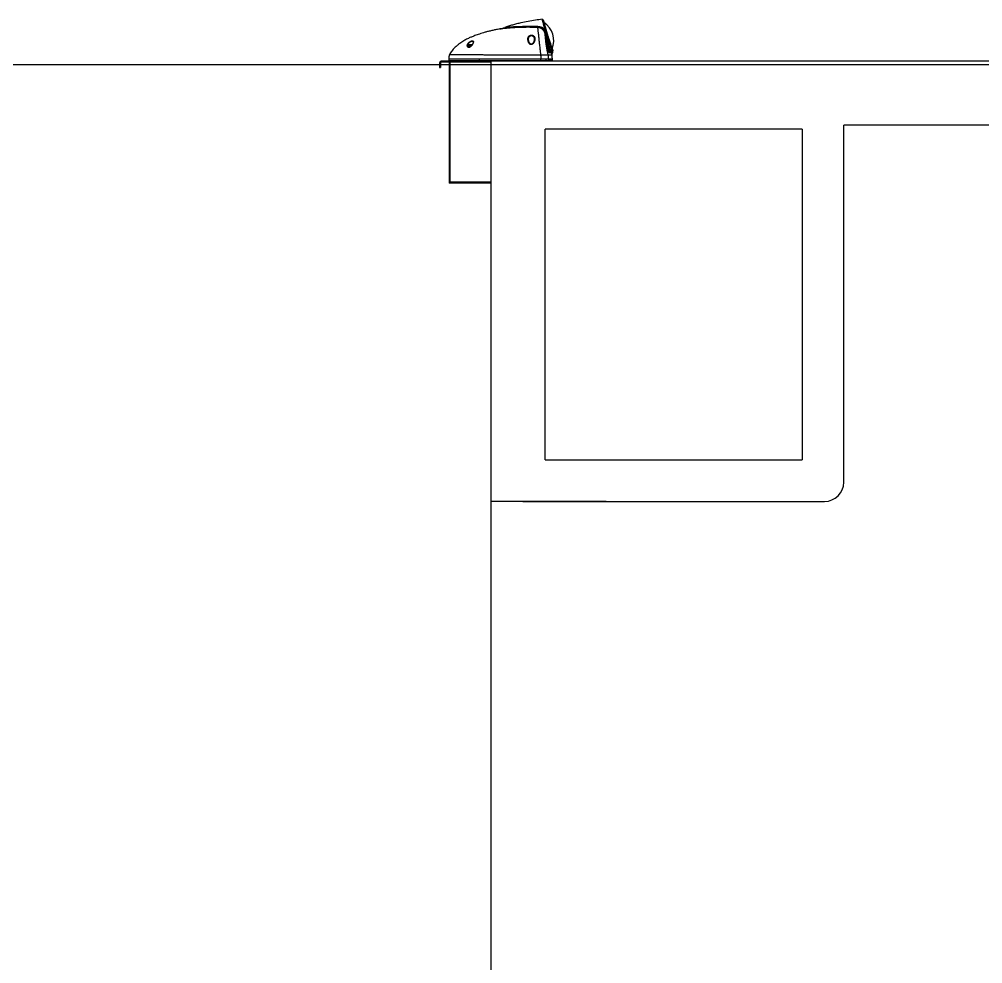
# Model space of a CAD drawing. Extents: x 39751 to 116307, y -36149 to -14965.
# Drawn here: x 90121 to 91622, y -32729 to -31258 of the extents above; entities that cross this region are included whole.
import ezdxf

# ---------------------------------------------------------------- set-up
doc = ezdxf.new("R2010")
doc.units = 0
doc.header["$LTSCALE"] = 1500
doc.linetypes.add('GEN3A', pattern=[3.125, 2.25, -0.875])
for name, color, linetype in [('01', 7, 'Continuous'), ('3A', 6, 'GEN3A'), ('confine0', 7, 'Continuous'), ('confinea', 3, 'Continuous')]:
    doc.layers.add(name, color=color, linetype=linetype)
doc.layers.add('粗实线', color=3, linetype='Continuous', lineweight=30)

msp = doc.modelspace()

# ---------------------------------------------------------------- linework, layer by layer
for p, q in [((90855.7, -31323), (90780.2, -31323)), ((90855.7, -31324.5), (90780.2, -31324.5)), ((90790.7, -31324.5), (90790.7, -31513)), ((90792.2, -31324.5), (90792.2, -31511.5)), ((90775.7, -31327.5), (90775.7, -31333)), ((90775.7, -31333), (90777.2, -31333)), ((90777.2, -31327.5), (90777.2, -31333)), ((90855.7, -31513), (90790.7, -31513)), ((90855.7, -31511.5), (90792.2, -31511.5))]:
    msp.add_line(p, q)
for radius in [4.5, 3]:
    msp.add_arc((90780.2, -31327.5), radius, 90, 180)
at = {"layer": '01'}
msp.add_line((90855.7, -31323), (90855.7, -34195), dxfattribs=at)
at = {"layer": '3A'}
for p, q in [((90940.7, -31944), (90940.7, -31429)), ((91340.7, -31429), (90940.7, -31429)), ((91340.7, -31429), (91340.7, -31944)), ((90940.7, -31944), (91340.7, -31944))]:
    msp.add_line(p, q, dxfattribs=at)
at = {"layer": '3A', "color": 0}
msp.add_line((91405.7, -31979), (91405.7, -31423), dxfattribs=at)
at = {"layer": 'confine0'}
for p, q in [((92675.7, -31323), (90855.7, -31323)), ((91715.7, -31423), (91405.7, -31423)), ((91035.7, -32009), (90855.7, -32009)), ((90905.7, -32009), (91375.7, -32009))]:
    msp.add_line(p, q, dxfattribs=at)
msp.add_arc((91375.7, -31979), 30, 270, 0, dxfattribs=at)
at = {"layer": 'confinea'}
msp.add_line((82560.2, -31328.2), (103657.5, -31328.2), dxfattribs=at)
at = {"layer": '粗实线', "color": 0}
for p, q in [((90936, -31257.9), (90936, -31257.9)), ((90937.8, -31259.8), (90937, -31258.4)), ((90937.9, -31260.2), (90937.1, -31258.9)), ((90938.1, -31261.1), (90938, -31260.9)), ((90820.6, -31298.9), (90820.6, -31300.5)), ((90825.7, -31298.9), (90820.6, -31298.9)), ((90820.6, -31300.5), (90824.1, -31300.5)), ((90820.7, -31300.5), (90820.7, -31301.2)), ((90942.5, -31297.2), (90946.2, -31308.6)), ((90943.5, -31301.5), (90943.5, -31301.4)), ((90943.5, -31301.6), (90943.5, -31301.4)), ((90952.5, -31306.7), (90952.5, -31306.7)), ((90952.6, -31307), (90952.6, -31306.9)), ((90952.7, -31309.1), (90952.6, -31307)), ((90952.6, -31307), (90952.6, -31307)), ((90952.6, -31307), (90952.6, -31307)), ((90952.7, -31309.3), (90952.7, -31309.1)), ((90790.4, -31319.4), (90790.3, -31321.9)), ((90794.4, -31321.9), (90794.4, -31322.4)), ((90797, -31322.4), (90797, -31323)), ((90803.3, -31323), (90797, -31323)), ((90803.3, -31323), (90803.3, -31322.4)), ((90831, -31323), (90831, -31322.4)), ((90837.2, -31323), (90831, -31323)), ((90837.2, -31323), (90837.2, -31322.4)), ((90837.6, -31319.4), (90837.6, -31321.9)), ((90906.4, -31323), (90906.4, -31322.4)), ((90929.4, -31323), (90929.4, -31322.4)), ((90942.1, -31323), (90929.4, -31323)), ((90931, -31321.9), (90931, -31322.4)), ((90933.9, -31321.9), (90933.9, -31319.4)), ((90941.5, -31319.4), (90941.6, -31321.9)), ((90942.1, -31323), (90942.1, -31322.4)), ((90946.4, -31323), (90942.1, -31323)), ((90944, -31322.4), (90944, -31321.9)), ((90944.5, -31322.4), (90944, -31322.4)), ((90944.5, -31322.4), (90944.5, -31321.9)), ((90946, -31321.9), (90945.9, -31319.4)), ((90946.4, -31323), (90946.4, -31322.4)), ((90949, -31322.4), (90949, -31321.9)), ((90951.1, -31313.5), (90951, -31313.3)), ((90951.8, -31321.9), (90951.7, -31319.4))]:
    msp.add_line(p, q, dxfattribs=at)
at = {"layer": '粗实线', "color": 0, "flags": 128}
msp.add_lwpolyline([(90952.6, -31306.9), (90952.6, -31306.9), (90952.6, -31307)], dxfattribs=at)
at = {"layer": '粗实线', "color": 0}
for centre, radius, start, end in [((90920.4, -31291.2), 33.5, 337.9055, 56.9568), ((90821.6, -31298.9), 1, 90, 180), ((90951.7, -31309.2), 1, 303.2502, 4.3387)]:
    msp.add_arc(centre, radius, start, end, dxfattribs=at)
for points, knots in [([(90936, -31257.9), (90932.4, -31258.4), (90925.1, -31259.3), (90913.9, -31261.2), (90904.2, -31263.1), (90896.1, -31265), (90889.6, -31266.8), (90883.5, -31268.6), (90879.5, -31270.1), (90877.6, -31270.7)], [0, 0, 0, 0, 0.180877, 0.372541, 0.56549, 0.678372, 0.789792, 0.899099, 1, 1, 1, 1]), ([(90940.4, -31274.5), (90940.4, -31274.4), (90940.3, -31274.1), (90940.2, -31273.7), (90940.1, -31273.4), (90940, -31273), (90939.8, -31272.5), (90939.6, -31271.7), (90939.2, -31270.3), (90938.9, -31268.9), (90938.5, -31267.4), (90938.1, -31266), (90937.6, -31264.2), (90937.3, -31262.8), (90937, -31261.8), (90936.8, -31261.1), (90936.7, -31260.5), (90936.5, -31260), (90936.4, -31259.6), (90936.4, -31259.2), (90936.3, -31258.9), (90936.2, -31258.5), (90936.1, -31258.2), (90936.1, -31258.1), (90936, -31258), (90936, -31257.9), (90936, -31257.9), (90936, -31257.9)], [0, 0, 0, 0, 0.014184, 0.027685, 0.040477, 0.052535, 0.063836, 0.097018, 0.138633, 0.216416, 0.255973, 0.316017, 0.394028, 0.505086, 0.537551, 0.56993, 0.631298, 0.663833, 0.697306, 0.728689, 0.770021, 0.821237, 0.867454, 0.908521, 0.944339, 0.974844, 1, 1, 1, 1]), ([(90936, -31257.9), (90936.2, -31257.9), (90936.4, -31257.9), (90936.8, -31258.1), (90936.9, -31258.2), (90937, -31258.4)], [0, 0, 0, 0, 0.5, 0.5, 1, 1, 1, 1]), ([(90941.3, -31274.5), (90941.2, -31274.4), (90941.2, -31274.1), (90941, -31273.6), (90940.9, -31273.2), (90940.8, -31272.7), (90940.7, -31272.3), (90940.5, -31271.9), (90940.4, -31271.5), (90940.3, -31271.2), (90940.2, -31270.8), (90940.1, -31270.5), (90940.1, -31270.2), (90940, -31269.8), (90939.9, -31269.6), (90939.8, -31269.3), (90939.7, -31269), (90939.7, -31268.7), (90939.6, -31268.5), (90939.5, -31268.3), (90939.4, -31267.7), (90939.1, -31266.6), (90938.7, -31265.2), (90938.4, -31263.9), (90938.1, -31262.8), (90937.9, -31261.8), (90937.6, -31260.9), (90937.4, -31260.1), (90937.3, -31259.6), (90937.2, -31259.4), (90937.2, -31259.2), (90937.2, -31259), (90937.1, -31258.8), (90937.1, -31258.7), (90937.1, -31258.6), (90937, -31258.5), (90937, -31258.4), (90937, -31258.4), (90937, -31258.4)], [0, 0, 0, 0, 0.016945, 0.033455, 0.049528, 0.065165, 0.080366, 0.095129, 0.109456, 0.123346, 0.1368, 0.149818, 0.162398, 0.174543, 0.186251, 0.197522, 0.208357, 0.218756, 0.228718, 0.238244, 0.247334, 0.302579, 0.372314, 0.440411, 0.497763, 0.556695, 0.623517, 0.694228, 0.749348, 0.770655, 0.793597, 0.818176, 0.844389, 0.872239, 0.901725, 0.932848, 0.965608, 1, 1, 1, 1]), ([(90937.8, -31259.8), (90937.8, -31259.8), (90937.9, -31260), (90937.9, -31260.1), (90937.9, -31260.2), (90937.9, -31260.2)], [0, 0, 0, 0, 0.410554, 0.828614, 1, 1, 1, 1]), ([(90937.8, -31259.8), (90937.8, -31259.8), (90937.8, -31259.9), (90937.9, -31260.2), (90938, -31260.5), (90938, -31260.6), (90938.1, -31260.8), (90938.1, -31261), (90938.2, -31261.3), (90938.3, -31261.6), (90938.4, -31262.1), (90938.6, -31262.7), (90938.7, -31263.1), (90938.8, -31263.5), (90938.9, -31263.9), (90939, -31264.5), (90939.2, -31265.1), (90939.4, -31265.8), (90939.6, -31266.5), (90939.8, -31267.4), (90940.1, -31268.4), (90940.3, -31269.3), (90940.6, -31270.3), (90941, -31271.5), (90941.4, -31272.9), (90941.9, -31274.7), (90942.5, -31276.7), (90943.2, -31278.9), (90943.7, -31280.6), (90943.9, -31281.4), (90944, -31281.5)], [0, 0, 0, 0, 0.072896, 0.141728, 0.160534, 0.179587, 0.198886, 0.218431, 0.238222, 0.258258, 0.301522, 0.337517, 0.362583, 0.38231, 0.398995, 0.426137, 0.458846, 0.485188, 0.515843, 0.554985, 0.590512, 0.62243, 0.650742, 0.697528, 0.743192, 0.791427, 0.860202, 0.926796, 0.990384, 1, 1, 1, 1]), ([(90937.9, -31260), (90937.9, -31260), (90937.9, -31260), (90937.9, -31260.1), (90937.9, -31260.1)], [0, 0, 0, 0, 0.246918, 1, 1, 1, 1]), ([(90938.1, -31260.9), (90938.1, -31260.9), (90938.1, -31260.8), (90938, -31260.6), (90938, -31260.5), (90938, -31260.3), (90937.9, -31260.2), (90937.9, -31260.2), (90937.9, -31260.2)], [0, 0, 0, 0, 0.127925, 0.300916, 0.494091, 0.70748, 0.941121, 1, 1, 1, 1]), ([(90938.1, -31261.1), (90938, -31261), (90937.9, -31260.6), (90937.9, -31260.5), (90937.9, -31260.5)], [0, 0, 0, 0, 0.416598, 1, 1, 1, 1]), ([(90941.8, -31274.3), (90941.8, -31274.3), (90941.7, -31273.8), (90941.5, -31273), (90941.2, -31272.1), (90940.9, -31271.2), (90940.7, -31270.3), (90940.3, -31269.1), (90940, -31267.8), (90939.7, -31266.7), (90939.4, -31265.8), (90939.3, -31265.2), (90939.1, -31264.5), (90938.9, -31263.7), (90938.6, -31262.9), (90938.5, -31262.2), (90938.4, -31261.9), (90938.3, -31261.8)], [0, 0, 0, 0, 0.011112, 0.08075, 0.137293, 0.18185, 0.23761, 0.31386, 0.40517, 0.503543, 0.555366, 0.608939, 0.66552, 0.737186, 0.826853, 0.934308, 1, 1, 1, 1]), ([(90869.9, -31272.9), (90868.7, -31273.2), (90865.5, -31273.7), (90860.4, -31274.8), (90854.7, -31276.1), (90849.4, -31277.5), (90844.6, -31278.8), (90840.2, -31280.2), (90836.3, -31281.5), (90832.8, -31282.7), (90829.7, -31283.9), (90827, -31285), (90824.5, -31286), (90822.1, -31287.1), (90819.4, -31288.4), (90816.6, -31289.9), (90813.6, -31291.5), (90810.5, -31293.4), (90807.2, -31295.6), (90804.2, -31297.9), (90801.6, -31300.1), (90799.3, -31302.3), (90797, -31304.7), (90794.9, -31307.4), (90793, -31310.1), (90792, -31312), (90791.5, -31312.9)], [0, 0, 0, 0, 0.0396608, 0.1084933, 0.1727863, 0.2325469, 0.2877875, 0.3385146, 0.3847248, 0.4253942, 0.4617848, 0.4938978, 0.5217241, 0.5497726, 0.5824316, 0.6196967, 0.6560852, 0.6960009, 0.7394199, 0.7863495, 0.8196315, 0.8545709, 0.8911396, 0.9292279, 0.9687512, 1, 1, 1, 1]), ([(90926.1, -31270.6), (90925.7, -31270.6), (90924.9, -31270.6), (90923.7, -31270.6), (90922.5, -31270.5), (90921.2, -31270.5), (90919.9, -31270.5), (90918, -31270.5), (90915.4, -31270.4), (90912.1, -31270.4), (90909, -31270.5), (90905.1, -31270.5), (90900.7, -31270.7), (90895.8, -31270.9), (90892, -31271.1), (90889.2, -31271.3), (90887.2, -31271.4), (90885.4, -31271.5), (90883.1, -31271.7), (90880.9, -31271.9), (90878.9, -31272.1), (90877.6, -31272.2), (90876.3, -31272.3), (90875.1, -31272.4), (90874.1, -31272.5), (90872.9, -31272.6), (90871.7, -31272.7), (90870.8, -31272.8), (90870.4, -31272.9), (90870.2, -31272.9), (90870, -31272.9), (90869.9, -31272.9), (90869.9, -31272.9)], [0, 0, 0, 0, 0.018102, 0.036695, 0.055792, 0.075405, 0.095545, 0.116223, 0.165585, 0.220593, 0.269328, 0.315094, 0.401187, 0.479446, 0.551552, 0.585857, 0.617674, 0.648633, 0.678234, 0.733596, 0.760083, 0.784487, 0.808253, 0.830826, 0.851583, 0.872465, 0.909515, 0.942429, 0.957567, 0.972178, 0.986397, 1, 1, 1, 1]), ([(90869.9, -31272.9), (90871.2, -31272.7), (90872.5, -31272.4), (90875.1, -31271.6), (90876.4, -31271.2), (90877.6, -31270.7)], [0, 0, 0, 0, 0.5, 0.5, 1, 1, 1, 1]), ([(90929.3, -31269.2), (90926.9, -31269.2), (90921.9, -31269.2), (90914.5, -31269.2), (90907.1, -31269.3), (90899.8, -31269.6), (90892.8, -31269.8), (90887.1, -31270.1), (90883, -31270.4), (90880.3, -31270.6), (90878.9, -31270.6), (90877.9, -31270.7), (90877.6, -31270.7), (90877.6, -31270.7)], [0, 0, 0, 0, 0.125, 0.25, 0.375, 0.5, 0.625, 0.75, 0.8125, 0.875, 0.9375, 0.9375, 1, 1, 1, 1]), ([(90929.1, -31270.7), (90928.8, -31270.7), (90928.1, -31270.7), (90927.1, -31270.7), (90926.4, -31270.6), (90926.1, -31270.6)], [0, 0, 0, 0, 0.335059, 0.668429, 1, 1, 1, 1]), ([(90929.1, -31270.7), (90929.1, -31270.5), (90929.2, -31270.3), (90929.3, -31269.8), (90929.3, -31269.5), (90929.3, -31269.2)], [0, 0, 0, 0, 0.5, 0.5, 1, 1, 1, 1]), ([(90933.8, -31313.4), (90933.8, -31313.3), (90933.8, -31313), (90933.7, -31312.3), (90933.6, -31311.3), (90933.4, -31309.8), (90933.2, -31308), (90933, -31306.2), (90932.9, -31304.5), (90932.6, -31302.2), (90932.3, -31299.4), (90931.9, -31296.2), (90931.6, -31293), (90931.2, -31290), (90930.9, -31287.2), (90930.6, -31284.5), (90930.4, -31282), (90930.1, -31279.6), (90929.8, -31277.4), (90929.6, -31275.4), (90929.5, -31274), (90929.4, -31273), (90929.3, -31272.4), (90929.2, -31271.8), (90929.2, -31271.2), (90929.1, -31270.9), (90929.1, -31270.7)], [0, 0, 0, 0, 0.0078, 0.015618, 0.031243, 0.062514, 0.093768, 0.125018, 0.156272, 0.18752, 0.250022, 0.312514, 0.375011, 0.437508, 0.500005, 0.559226, 0.624999, 0.684719, 0.749991, 0.810327, 0.874986, 0.899416, 0.924113, 0.949098, 0.974387, 1, 1, 1, 1]), ([(90930.6, -31270.8), (90930.5, -31270.8), (90930.4, -31270.8), (90930.1, -31270.8), (90929.9, -31270.7), (90929.6, -31270.7), (90929.4, -31270.7), (90929.2, -31270.7), (90929.1, -31270.7)], [0, 0, 0, 0, 0.144205, 0.297281, 0.45934, 0.630459, 0.810678, 1, 1, 1, 1]), ([(90929.3, -31269.2), (90929.5, -31269.2), (90929.7, -31269.2), (90930.1, -31269.2), (90930.5, -31269.2), (90930.8, -31269.3), (90931, -31269.3), (90931.1, -31269.3)], [0, 0, 0, 0, 0.218342, 0.427375, 0.62723, 0.818052, 1, 1, 1, 1]), ([(90930.6, -31270.8), (90930.7, -31270.7), (90930.8, -31270.3), (90931, -31269.6), (90931.1, -31269.3)], [-0.000211, -0.000211, -0.000211, -0.000211, 4.220438, 8.441355, 8.441355, 8.441355, 8.441355]), ([(90937.5, -31274.6), (90937.4, -31274.5), (90937.3, -31274.3), (90937.1, -31274.1), (90936.9, -31273.9), (90936.6, -31273.7), (90936.4, -31273.5), (90936.2, -31273.3), (90935.8, -31273), (90935.1, -31272.6), (90934.3, -31272.1), (90933.3, -31271.6), (90932.5, -31271.3), (90931.9, -31271.1), (90931.5, -31271), (90931, -31270.9), (90930.7, -31270.8), (90930.6, -31270.8)], [0, 0, 0, 0, 0.03678, 0.073973, 0.111597, 0.149665, 0.18819, 0.227181, 0.266646, 0.388275, 0.511709, 0.650372, 0.77304, 0.832127, 0.889588, 0.945511, 1, 1, 1, 1]), ([(90931.1, -31269.3), (90931.2, -31269.3), (90931.4, -31269.3), (90931.8, -31269.4), (90932.1, -31269.4), (90932.4, -31269.5), (90932.7, -31269.6), (90933.1, -31269.6), (90933.7, -31269.8), (90934.5, -31270.1), (90935.7, -31270.6), (90936.7, -31271.2), (90937.6, -31271.7), (90938.2, -31272.2), (90938.7, -31272.6), (90939.1, -31273), (90939.4, -31273.3), (90939.6, -31273.5)], [0, 0, 0, 0, 0.03287, 0.065828, 0.098902, 0.132117, 0.1655, 0.199072, 0.232856, 0.357407, 0.483241, 0.610354, 0.736176, 0.801341, 0.867012, 0.933223, 1, 1, 1, 1]), ([(90937.5, -31274.6), (90937.6, -31274.6), (90937.9, -31274.5), (90938.4, -31274.3), (90939, -31273.9), (90939.4, -31273.7), (90939.6, -31273.5)], [-0.00013, -0.00013, -0.00013, -0.00013, 2.110166, 4.220678, 6.33119, 8.441348, 8.441348, 8.441348, 8.441348]), ([(90940.6, -31281.1), (90940.6, -31281), (90940.6, -31280.9), (90940.5, -31280.7), (90940.5, -31280.5), (90940.4, -31280.3), (90940.3, -31280), (90940.2, -31279.6), (90940.1, -31279.1), (90939.9, -31278.6), (90939.7, -31278), (90939.4, -31277.5), (90939.2, -31277), (90938.9, -31276.5), (90938.6, -31276), (90938.3, -31275.5), (90937.9, -31275), (90937.6, -31274.7), (90937.5, -31274.6)], [0, 0, 0, 0, 0.025014, 0.051566, 0.079686, 0.1094, 0.140731, 0.193993, 0.269014, 0.347322, 0.429922, 0.516889, 0.590953, 0.667586, 0.746811, 0.828636, 0.913042, 1, 1, 1, 1]), ([(90939.6, -31273.5), (90939.7, -31273.6), (90939.8, -31273.7), (90940, -31274), (90940.2, -31274.2), (90940.4, -31274.4), (90940.4, -31274.5)], [0, 0, 0, 0, 0.251442, 0.501862, 0.751352, 1, 1, 1, 1]), ([(90940.4, -31274.5), (90940.6, -31274.5), (90940.8, -31274.4), (90941.1, -31274.5), (90941.2, -31274.5), (90941.3, -31274.5)], [0, 0, 0, 0, 0.5, 0.5, 1, 1, 1, 1]), ([(90942.5, -31281), (90942.5, -31280.8), (90942.4, -31280.5), (90942.3, -31280.1), (90942.2, -31279.7), (90942, -31279.4), (90941.9, -31279), (90941.8, -31278.6), (90941.7, -31278.3), (90941.6, -31277.9), (90941.5, -31277.5), (90941.2, -31276.8), (90941, -31276.1), (90940.7, -31275.3), (90940.5, -31274.8), (90940.4, -31274.5)], [0, 0, 0, 0, 0.062289, 0.123075, 0.182053, 0.239337, 0.295251, 0.350014, 0.403707, 0.45639, 0.508087, 0.626284, 0.742808, 0.86819, 1, 1, 1, 1]), ([(90940.6, -31281.1), (90940.7, -31281.1), (90940.7, -31281.1), (90940.9, -31281.2), (90941.1, -31281.2), (90941.4, -31281.1), (90941.6, -31281.1), (90942, -31281), (90942.3, -31281), (90942.5, -31281)], [0, 0, 0, 0, 0.25, 0.25, 0.5, 0.5, 0.75, 0.75, 1, 1, 1, 1]), ([(90945.3, -31313.4), (90945.3, -31313.3), (90945.2, -31313), (90945.1, -31312.6), (90945, -31312.2), (90944.8, -31311.6), (90944.6, -31310.8), (90944.4, -31309.7), (90944.1, -31308.4), (90943.7, -31306.3), (90943.3, -31304.1), (90942.9, -31301.7), (90942.5, -31299.6), (90942.2, -31297.2), (90941.9, -31295.2), (90941.7, -31293.6), (90941.6, -31292.5), (90941.5, -31291.4), (90941.4, -31290.4), (90941.3, -31289.4), (90941.2, -31288.4), (90941.1, -31287.5), (90941, -31286.6), (90940.9, -31285.7), (90940.9, -31284.9), (90940.8, -31284), (90940.7, -31283.3), (90940.7, -31282.5), (90940.7, -31281.8), (90940.6, -31281.3), (90940.6, -31281.1)], [0, 0, 0, 0, 0.010425, 0.020843, 0.031256, 0.041916, 0.062512, 0.092133, 0.124999, 0.157856, 0.249976, 0.297976, 0.355649, 0.42298, 0.499975, 0.533608, 0.5672, 0.600752, 0.634259, 0.667718, 0.701134, 0.734511, 0.767849, 0.801147, 0.834398, 0.867602, 0.900762, 0.933881, 0.96696, 1, 1, 1, 1]), ([(90951, -31313.3), (90951, -31313.3), (90951, -31313.3), (90951, -31313.3), (90951, -31313.2), (90951, -31313.2), (90951, -31313.2), (90951, -31313.1), (90950.9, -31313), (90950.9, -31313), (90950.9, -31312.9), (90950.8, -31312.8), (90950.7, -31312.5), (90950.5, -31311.9), (90950.1, -31310.9), (90949.6, -31309.5), (90949, -31307.9), (90948.3, -31306), (90947.5, -31303.9), (90946.7, -31301.6), (90945.8, -31299), (90945.1, -31296.8), (90944.5, -31294.9), (90943.9, -31293), (90943.2, -31290.5), (90942.5, -31288.1), (90942, -31286.3), (90941.7, -31285.3), (90941.4, -31284.3), (90941.2, -31283.2), (90940.9, -31282.2), (90940.7, -31281.5), (90940.6, -31281.1)], [0, 0, 0, 0, 0.011319, 0.022608, 0.033872, 0.045113, 0.056336, 0.067545, 0.078744, 0.089937, 0.101129, 0.112322, 0.123521, 0.185359, 0.247111, 0.308886, 0.37079, 0.432902, 0.494732, 0.55696, 0.619501, 0.682237, 0.713784, 0.745167, 0.808499, 0.871972, 0.893152, 0.914359, 0.935619, 0.956961, 0.978413, 1, 1, 1, 1]), ([(90940.6, -31281.1), (90940.7, -31281.3), (90940.8, -31281.7), (90940.9, -31282.4), (90941.1, -31283), (90941.3, -31283.6), (90941.4, -31284.2), (90941.7, -31285.2), (90942.1, -31286.6), (90942.5, -31288.3), (90943, -31290), (90943.7, -31292.1), (90944.4, -31294.7), (90945.3, -31297.5), (90946.2, -31300.1), (90947, -31302.5), (90947.8, -31304.7), (90948.5, -31306.6), (90949.1, -31308.3), (90949.7, -31309.8), (90950.1, -31310.8), (90950.3, -31311.5), (90950.5, -31312), (90950.7, -31312.4), (90950.8, -31312.7), (90950.9, -31312.9), (90950.9, -31313), (90951, -31313.1), (90951, -31313.2), (90951, -31313.3), (90951, -31313.3), (90951, -31313.3)], [0, 0, 0, 0, 0.012913, 0.025665, 0.03826, 0.050701, 0.062993, 0.07514, 0.111251, 0.146761, 0.181131, 0.21564, 0.281772, 0.34467, 0.407801, 0.467761, 0.527609, 0.585557, 0.643728, 0.70161, 0.759373, 0.788606, 0.817899, 0.847649, 0.877275, 0.897202, 0.917309, 0.937619, 0.958156, 0.978943, 1, 1, 1, 1]), ([(90943.1, -31280.8), (90943.1, -31280.7), (90943, -31280.5), (90942.9, -31280.1), (90942.8, -31279.7), (90942.6, -31279.3), (90942.5, -31278.9), (90942.4, -31278.6), (90942.3, -31278.2), (90942.1, -31277.4), (90941.8, -31276.2), (90941.4, -31275.1), (90941.3, -31274.5)], [0, 0, 0, 0, 0.059105, 0.118222, 0.177244, 0.236197, 0.295151, 0.35409, 0.413013, 0.471948, 0.721724, 1, 1, 1, 1]), ([(90951.3, -31303.5), (90951.3, -31303.4), (90951.1, -31302.9), (90950.6, -31301.6), (90950, -31299.6), (90949.2, -31297.3), (90948.3, -31294.8), (90947.4, -31292.1), (90946.5, -31289.3), (90945.5, -31286.3), (90944.5, -31283.3), (90943.6, -31280.3), (90942.7, -31277.4), (90942.1, -31275.4), (90941.9, -31274.5), (90941.9, -31274.5)], [0, 0, 0, 0, 0.015759, 0.104947, 0.194199, 0.283528, 0.372923, 0.462367, 0.551838, 0.641337, 0.730807, 0.820231, 0.909593, 0.998842, 1, 1, 1, 1]), ([(90943.1, -31280.8), (90943.1, -31280.8), (90943, -31280.8), (90942.8, -31280.9), (90942.6, -31280.9), (90942.5, -31281)], [0, 0, 0, 0, 0.5, 0.5, 1, 1, 1, 1]), ([(90952.3, -31310), (90952.3, -31310), (90952.3, -31310), (90952.3, -31310), (90952.3, -31309.9), (90952.2, -31309.9), (90952.2, -31309.8), (90952.2, -31309.7), (90952.1, -31309.5), (90952, -31309.2), (90951.8, -31308.7), (90951.6, -31308.1), (90951.3, -31307.3), (90950.9, -31306.4), (90950.4, -31305.1), (90949.8, -31303.4), (90949, -31301.1), (90948.4, -31299.3), (90947.9, -31297.9), (90947.5, -31296.8), (90947.1, -31295.6), (90946.7, -31294.5), (90946.4, -31293.5), (90946.1, -31292.5), (90945.8, -31291.5), (90945.4, -31290.5), (90945.1, -31289.4), (90944.8, -31288.5), (90944.5, -31287.6), (90944.3, -31286.8), (90944, -31285.9), (90943.7, -31284.9), (90943.5, -31284.1), (90943.2, -31283.4), (90943, -31282.6), (90942.7, -31281.7), (90942.6, -31281.1), (90942.5, -31281)], [0, 0, 0, 0, 0.011622, 0.023851, 0.036688, 0.050131, 0.064182, 0.078839, 0.094104, 0.143049, 0.180572, 0.218815, 0.263219, 0.313103, 0.34675, 0.433815, 0.503809, 0.567538, 0.590194, 0.624763, 0.655705, 0.682602, 0.705883, 0.732843, 0.754612, 0.779371, 0.808429, 0.828002, 0.846703, 0.868319, 0.885504, 0.907313, 0.933427, 0.942403, 0.958788, 0.98661, 1, 1, 1, 1]), ([(90952.7, -31309.1), (90952.7, -31309.1), (90952.7, -31309.1), (90952.7, -31309), (90952.7, -31309), (90952.7, -31309), (90952.7, -31308.9), (90952.6, -31308.8), (90952.6, -31308.8), (90952.5, -31308.6), (90952.4, -31308.3), (90952.3, -31307.9), (90952.1, -31307.3), (90951.7, -31306.3), (90950.9, -31304.2), (90949.9, -31301.5), (90949, -31298.8), (90948.2, -31296.6), (90947.4, -31294.3), (90946.7, -31292.2), (90945.9, -31289.6), (90945.1, -31287.3), (90944.4, -31285), (90944.1, -31284), (90943.9, -31283.4), (90943.8, -31283), (90943.6, -31282.5), (90943.5, -31282), (90943.3, -31281.5), (90943.2, -31281.1), (90943.1, -31280.8)], [0, 0, 0, 0, 0.011409, 0.023051, 0.034925, 0.04703, 0.059366, 0.071932, 0.084727, 0.09775, 0.140786, 0.173928, 0.205537, 0.262924, 0.362242, 0.48976, 0.550134, 0.613039, 0.675444, 0.7385, 0.771701, 0.867042, 0.907076, 0.932906, 0.940254, 0.949131, 0.95954, 0.971485, 0.984967, 1, 1, 1, 1]), ([(90944, -31281.5), (90944.2, -31282.2), (90944.7, -31283.7), (90945.4, -31286.2), (90946, -31287.9), (90946.2, -31288.7)], [0, 0, 0, 0, 0.2832783, 0.6411182, 1, 1, 1, 1]), ([(90823.9, -31301), (90823.8, -31301), (90823.7, -31301.1), (90823.5, -31301.3), (90823.3, -31301.4), (90823, -31301.5), (90822.8, -31301.6), (90822.4, -31301.8), (90822.1, -31301.8), (90821.8, -31301.9), (90821.5, -31301.9), (90821.2, -31301.9), (90820.9, -31301.8), (90820.6, -31301.7), (90820.3, -31301.5), (90820, -31301.2), (90819.8, -31301), (90819.6, -31300.6), (90819.4, -31300.3), (90819.3, -31299.9), (90819.3, -31299.5), (90819.2, -31299), (90819.2, -31298.5), (90819.4, -31297.8), (90819.6, -31297), (90820, -31296.2), (90820.4, -31295.6), (90820.8, -31295), (90821.3, -31294.5), (90821.8, -31293.9), (90822.4, -31293.5), (90823, -31293), (90823.5, -31292.7), (90823.8, -31292.5), (90824, -31292.4), (90824.2, -31292.3), (90824.4, -31292.2), (90824.4, -31292.2)], [0, 0, 0, 0, 0.0136094, 0.0262855, 0.0380489, 0.048926, 0.0680247, 0.0874206, 0.1056867, 0.1230698, 0.1430187, 0.1633404, 0.1839437, 0.2057391, 0.230884, 0.2567098, 0.2838702, 0.3141103, 0.3421981, 0.3727458, 0.4085894, 0.4466425, 0.4837109, 0.5219538, 0.6091486, 0.6560581, 0.7019758, 0.7449689, 0.787744, 0.8327588, 0.8764739, 0.9115087, 0.9481194, 0.9635236, 0.9772741, 0.9894126, 1, 1, 1, 1]), ([(90820, -31299.4), (90820, -31299.2), (90820, -31298.8), (90820, -31298.3), (90820.2, -31297.7), (90820.4, -31297.2), (90820.6, -31296.6), (90820.9, -31296.1), (90821.2, -31295.6), (90821.6, -31295.1), (90822, -31294.6), (90822.5, -31294.1), (90823, -31293.7), (90823.5, -31293.2), (90823.9, -31293), (90824.1, -31292.9)], [0, 0, 0, 0, 0.086099, 0.16168, 0.238885, 0.315332, 0.402444, 0.47888, 0.544587, 0.626693, 0.70286, 0.773115, 0.854225, 0.929796, 1, 1, 1, 1]), ([(90828.4, -31293.5), (90828.3, -31293.8), (90828.3, -31294.3), (90828, -31295.2), (90827.6, -31296), (90827.2, -31296.7), (90826.9, -31297.2), (90826.6, -31297.6), (90826.3, -31298.1), (90825.9, -31298.7), (90825.3, -31299.4), (90824.6, -31300.2), (90824, -31300.7), (90823.7, -31300.9)], [0, 0, 0, 0, 0.136027, 0.259082, 0.367866, 0.45973, 0.510831, 0.555621, 0.621811, 0.691523, 0.77824, 0.881489, 1, 1, 1, 1]), ([(90824.4, -31292.2), (90824.5, -31292.2), (90824.7, -31292.1), (90824.9, -31292), (90825.1, -31291.9), (90825.3, -31291.8), (90825.6, -31291.7), (90826, -31291.6), (90826.5, -31291.5), (90827, -31291.5), (90827.3, -31291.5), (90827.6, -31291.5), (90827.8, -31291.6), (90828.1, -31291.7), (90828.5, -31292.1), (90828.7, -31292.5), (90828.7, -31293), (90828.7, -31293.5), (90828.6, -31294), (90828.3, -31294.8), (90828, -31295.5), (90827.7, -31296.2), (90827.4, -31296.7), (90827.1, -31297.2), (90826.9, -31297.6), (90826.6, -31298), (90826.3, -31298.5), (90825.9, -31298.9), (90825.5, -31299.4), (90825.1, -31299.8), (90824.8, -31300.2), (90824.4, -31300.5), (90824.2, -31300.8), (90824, -31300.9), (90823.9, -31301)], [0, 0, 0, 0, 0.01386, 0.027035, 0.039546, 0.051417, 0.072444, 0.09354, 0.12622, 0.157119, 0.187047, 0.203033, 0.219335, 0.252738, 0.302903, 0.365466, 0.401521, 0.438722, 0.487826, 0.538724, 0.61116, 0.648037, 0.684949, 0.716187, 0.748491, 0.777283, 0.805428, 0.84055, 0.874393, 0.907109, 0.939191, 0.95999, 0.980235, 1, 1, 1, 1]), ([(90824.6, -31292.6), (90824.6, -31292.5), (90824.5, -31292.4), (90824.5, -31292.3), (90824.4, -31292.2), (90824.4, -31292.2)], [0, 0, 0, 0, 0.5, 0.5, 1, 1, 1, 1]), ([(90824.6, -31292.6), (90824.9, -31292.4), (90825.5, -31292.1), (90826.3, -31291.9), (90826.9, -31291.8), (90827.4, -31291.9), (90827.8, -31292), (90828, -31292.2), (90828.3, -31292.6), (90828.4, -31293), (90828.4, -31293.3), (90828.4, -31293.5)], [0, 0, 0, 0, 0.15917, 0.304016, 0.379968, 0.455042, 0.606054, 0.677178, 0.751648, 0.912517, 1, 1, 1, 1]), ([(90919, -31297.4), (90919, -31297.4), (90918.9, -31297.4), (90918.7, -31297.4), (90918.6, -31297.4), (90918.5, -31297.4), (90918.2, -31297.4), (90917.9, -31297.3), (90917.4, -31297.1), (90916.8, -31296.7), (90916.2, -31296.2), (90915.8, -31295.7), (90915.5, -31295.2), (90915.2, -31294.7), (90914.9, -31294.2), (90914.6, -31293.7), (90914.5, -31293.3), (90914.3, -31292.8), (90914.1, -31292.3), (90913.9, -31291.6), (90913.8, -31290.9), (90913.6, -31290.1), (90913.6, -31289.3), (90913.6, -31288.4), (90913.7, -31287.5), (90913.8, -31286.7), (90914.1, -31285.9), (90914.4, -31285.2), (90914.9, -31284.5), (90915.5, -31283.9), (90916.2, -31283.4), (90916.9, -31283), (90917.5, -31282.8), (90918, -31282.7), (90918.4, -31282.6), (90918.7, -31282.6), (90919, -31282.6), (90919.1, -31282.6)], [0, 0, 0, 0, 0.005706, 0.011557, 0.017584, 0.023817, 0.03028, 0.047422, 0.065278, 0.102757, 0.14454, 0.168524, 0.194735, 0.220019, 0.251728, 0.283588, 0.297813, 0.319259, 0.352802, 0.383919, 0.420543, 0.46705, 0.509833, 0.54983, 0.601698, 0.656089, 0.695466, 0.732422, 0.78117, 0.827225, 0.867771, 0.90644, 0.931689, 0.956646, 0.97197, 0.986389, 1, 1, 1, 1]), ([(90914.6, -31289.7), (90914.6, -31289.6), (90914.6, -31289.3), (90914.6, -31288.8), (90914.7, -31288.3), (90914.7, -31287.7), (90914.9, -31287), (90915.1, -31286.3), (90915.4, -31285.7), (90915.7, -31285.2), (90916.1, -31284.6), (90916.7, -31284.1), (90917.3, -31283.7), (90918.1, -31283.4), (90918.7, -31283.3), (90919.1, -31283.3)], [0, 0, 0, 0, 0.041064, 0.110247, 0.174192, 0.232899, 0.327951, 0.415596, 0.495973, 0.566759, 0.633001, 0.752736, 0.819293, 0.882072, 1, 1, 1, 1]), ([(90919.1, -31296.8), (90918.9, -31296.9), (90918.7, -31296.9), (90918.3, -31296.8), (90917.8, -31296.6), (90917.3, -31296.2), (90916.8, -31295.7), (90916.3, -31295.1), (90915.9, -31294.5), (90915.7, -31293.9), (90915.4, -31293.4), (90915.2, -31292.8), (90914.9, -31292), (90914.7, -31290.9), (90914.7, -31290.1), (90914.6, -31289.7)], [0, 0, 0, 0, 0.032423, 0.063413, 0.126748, 0.190747, 0.249986, 0.347802, 0.433664, 0.489246, 0.550739, 0.620077, 0.715776, 0.842639, 1, 1, 1, 1]), ([(90923.5, -31289.3), (90923.5, -31289.7), (90923.5, -31290.4), (90923.3, -31291.2), (90923.1, -31291.8), (90922.9, -31292.3), (90922.8, -31292.7), (90922.6, -31293.1), (90922.3, -31293.7), (90921.9, -31294.5), (90921.3, -31295.3), (90920.8, -31295.8), (90920.4, -31296.2), (90919.9, -31296.5), (90919.4, -31296.8), (90919, -31296.8), (90918.9, -31296.9)], [0, 0, 0, 0, 0.134222, 0.233387, 0.305368, 0.351731, 0.397693, 0.443966, 0.499697, 0.619177, 0.740958, 0.787606, 0.836551, 0.910554, 0.954128, 1, 1, 1, 1]), ([(90919.1, -31282.6), (90919.1, -31282.6), (90919.3, -31282.6), (90919.5, -31282.6), (90919.7, -31282.6), (90919.9, -31282.6), (90920.1, -31282.6), (90920.4, -31282.7), (90920.9, -31282.8), (90921.7, -31283.1), (90922.4, -31283.6), (90923, -31284.2), (90923.4, -31284.7), (90923.8, -31285.2), (90924, -31285.8), (90924.2, -31286.2), (90924.3, -31286.7), (90924.5, -31287.4), (90924.5, -31288.3), (90924.5, -31289.2), (90924.4, -31290.1), (90924.2, -31290.9), (90924, -31291.6), (90923.8, -31292.3), (90923.6, -31292.9), (90923.2, -31293.6), (90922.7, -31294.6), (90922.1, -31295.4), (90921.6, -31295.9), (90921.1, -31296.4), (90920.6, -31296.8), (90920.1, -31297.1), (90919.8, -31297.2), (90919.5, -31297.3), (90919.3, -31297.4), (90919.2, -31297.4), (90919.1, -31297.4), (90919, -31297.4)], [0, 0, 0, 0, 0.008663, 0.017262, 0.025814, 0.034338, 0.042851, 0.058866, 0.075269, 0.109003, 0.171714, 0.202675, 0.23374, 0.272542, 0.310546, 0.332897, 0.355413, 0.401594, 0.45055, 0.499942, 0.546181, 0.591383, 0.627924, 0.66392, 0.6952, 0.726776, 0.78799, 0.846803, 0.868342, 0.889471, 0.93207, 0.951619, 0.971108, 0.979501, 0.98708, 0.993892, 1, 1, 1, 1]), ([(90919, -31297.4), (90919, -31297.3), (90919, -31297.2), (90919, -31297), (90919, -31296.9), (90919, -31296.9), (90919, -31296.9)], [0, 0, 0, 0, 0.236534, 0.516131, 0.834118, 1, 1, 1, 1]), ([(90919.1, -31283.3), (90919.1, -31283.2), (90919.1, -31283), (90919.1, -31282.8), (90919.1, -31282.7), (90919.1, -31282.6)], [0, 0, 0, 0, 0.5, 0.5, 1, 1, 1, 1]), ([(90919.1, -31283.3), (90919.5, -31283.3), (90920.3, -31283.4), (90921.2, -31283.8), (90921.7, -31284.2), (90922.3, -31284.8), (90922.7, -31285.4), (90923.1, -31286.2), (90923.3, -31286.9), (90923.4, -31287.6), (90923.5, -31288.3), (90923.5, -31288.9), (90923.5, -31289.3), (90923.5, -31289.4)], [0, 0, 0, 0, 0.120018, 0.250531, 0.309284, 0.372152, 0.511298, 0.592754, 0.681809, 0.7786, 0.859276, 0.949393, 1, 1, 1, 1]), ([(90942.2, -31295), (90942.2, -31294.8), (90942.1, -31294), (90942, -31293), (90942.1, -31292.1), (90942.2, -31291.4), (90942.4, -31291.2), (90942.7, -31291.3), (90943.1, -31291.7), (90943.5, -31292.5), (90944, -31293.6), (90944.3, -31294.5), (90944.4, -31295)], [0, 0, 0, 0, 0.045091, 0.157423, 0.26637, 0.372144, 0.477484, 0.581881, 0.688714, 0.797274, 0.907569, 1, 1, 1, 1]), ([(90942.2, -31295.1), (90942.2, -31294.9), (90942.1, -31294.4), (90942.1, -31293.9), (90942.1, -31293.3), (90942.1, -31292.8), (90942.1, -31292.5), (90942.1, -31292.5), (90942.1, -31292.5)], [0, 0, 0, 0, 0.17092, 0.343721, 0.492144, 0.715784, 0.914654, 1, 1, 1, 1]), ([(90942.1, -31293.3), (90942.1, -31293.4), (90942.2, -31293.6), (90942.4, -31294), (90942.7, -31294.5), (90943, -31295.2), (90943.4, -31296.2), (90943.8, -31297.7), (90944.3, -31299.3), (90944.6, -31300.4), (90944.8, -31301)], [0, 0, 0, 0, 0.066602, 0.171562, 0.241424, 0.325845, 0.492927, 0.662818, 0.828891, 1, 1, 1, 1]), ([(90943.5, -31301.4), (90943.4, -31301.1), (90943.2, -31300.5), (90942.9, -31299.3), (90942.6, -31297.7), (90942.3, -31296.1), (90942.2, -31295.3), (90942.2, -31295)], [0, 0, 0, 0, 0.131195, 0.260281, 0.539299, 0.827266, 1, 1, 1, 1]), ([(90944.4, -31295), (90944.5, -31295), (90944.7, -31295.6), (90945.1, -31296.9), (90945.7, -31298.7), (90946, -31300), (90946.2, -31300.6)], [0, 0, 0, 0, 0.0562908, 0.3761947, 0.6914041, 1, 1, 1, 1]), ([(90946.2, -31288.7), (90946.3, -31288.8), (90946.4, -31289.1), (90946.5, -31289.6), (90946.7, -31290), (90946.8, -31290.5), (90947, -31290.9), (90947.1, -31291.3), (90947.2, -31291.7), (90947.4, -31292.2), (90947.8, -31293.5), (90948.8, -31296.4), (90949.9, -31299.4), (90950.7, -31301.7), (90951.1, -31303), (90951.5, -31304.2), (90951.9, -31305.1), (90952.1, -31305.6), (90952.2, -31306), (90952.3, -31306.3), (90952.4, -31306.6), (90952.5, -31306.8), (90952.5, -31306.9), (90952.6, -31307), (90952.6, -31307), (90952.6, -31307)], [0, 0, 0, 0, 0.014657, 0.029322, 0.043994, 0.058673, 0.073359, 0.088054, 0.102756, 0.117467, 0.132187, 0.244302, 0.428474, 0.500593, 0.571877, 0.6436, 0.715991, 0.766014, 0.797519, 0.832067, 0.878027, 0.925036, 0.961034, 0.98602, 1, 1, 1, 1]), ([(90823.8, -31300.9), (90823.4, -31301.1), (90822.9, -31301.5), (90822, -31301.7), (90821.4, -31301.7), (90821.1, -31301.5), (90820.7, -31301.3), (90820.4, -31300.9), (90820.1, -31300.3), (90820, -31299.7), (90820, -31299.4)], [0, 0, 0, 0, 0.1608771, 0.2848526, 0.3796236, 0.4485725, 0.5175496, 0.6311702, 0.7918619, 1, 1, 1, 1]), ([(90826.6, -31297.9), (90826.6, -31297.9), (90826.5, -31297.9), (90826.5, -31297.9), (90826.5, -31297.9), (90826.4, -31297.9), (90826.3, -31297.9), (90826.2, -31297.9), (90826, -31297.9), (90825.8, -31297.9), (90825.6, -31297.9), (90825.4, -31297.9), (90825.1, -31297.9), (90824.9, -31297.9), (90824.6, -31297.9), (90824.4, -31297.9), (90824.2, -31297.9), (90824.1, -31297.9), (90823.9, -31297.9), (90823.7, -31297.9), (90823.4, -31297.9), (90823.1, -31297.9), (90822.8, -31297.9), (90822.5, -31297.9), (90822.3, -31297.9), (90822.1, -31297.9), (90821.9, -31297.9), (90821.7, -31297.9), (90821.6, -31297.9), (90821.6, -31297.9), (90821.6, -31297.9), (90821.6, -31297.9)], [0, 0, 0, 0, 0.01974, 0.042754, 0.06904, 0.098598, 0.131428, 0.167528, 0.206899, 0.24156, 0.276225, 0.31093, 0.345628, 0.381202, 0.416804, 0.453309, 0.471619, 0.489929, 0.500066, 0.541726, 0.583386, 0.625047, 0.666709, 0.708371, 0.750033, 0.791695, 0.833357, 0.875019, 0.91668, 0.958341, 1, 1, 1, 1]), ([(90823.9, -31301), (90823.8, -31301), (90823.8, -31300.9), (90823.8, -31300.9), (90823.8, -31300.9), (90823.8, -31300.9)], [0, 0, 0, 0, 0.3111291, 0.663132, 1, 1, 1, 1]), ([(90943.5, -31301.4), (90943.5, -31301.4), (90943.5, -31301.4), (90943.5, -31301.4), (90943.5, -31301.4)], [0, 0, 0, 0, 0.648698, 1, 1, 1, 1]), ([(90945.3, -31306.9), (90945.2, -31306.7), (90945, -31306.1), (90944.5, -31304.8), (90944, -31303.2), (90943.7, -31302.1), (90943.5, -31301.6)], [0, 0, 0, 0, 0.131959, 0.433392, 0.72959, 1, 1, 1, 1]), ([(90944.8, -31301), (90944.9, -31300.9), (90945.1, -31300.9), (90945.4, -31300.8), (90945.6, -31300.8), (90945.8, -31300.7), (90945.9, -31300.7), (90946.1, -31300.6), (90946.2, -31300.6), (90946.2, -31300.6)], [0, 0, 0, 0, 0.25, 0.25, 0.5, 0.5, 0.75, 0.75, 1, 1, 1, 1]), ([(90944.8, -31301), (90944.9, -31301.3), (90945.1, -31302.1), (90945.3, -31303.2), (90945.5, -31304.2), (90945.7, -31305.2), (90946, -31306.1), (90946.1, -31306.8), (90946.2, -31307.3), (90946.3, -31307.7), (90946.4, -31308.1), (90946.4, -31308.5), (90946.5, -31308.9), (90946.5, -31309.1), (90946.5, -31309.2), (90946.5, -31309.2)], [0, 0, 0, 0, 0.100597, 0.20604, 0.303734, 0.394755, 0.496327, 0.608441, 0.645162, 0.694454, 0.756308, 0.830714, 0.917656, 0.980396, 1, 1, 1, 1]), ([(90946.2, -31300.6), (90946.3, -31301.2), (90946.7, -31302.5), (90947.1, -31304.3), (90947.4, -31305.9), (90947.7, -31307.3), (90947.8, -31308.5), (90947.8, -31309.4), (90947.7, -31310), (90947.5, -31310.3), (90947.2, -31310.1), (90946.7, -31309.7), (90946.2, -31308.8), (90945.7, -31307.9), (90945.4, -31307.2), (90945.3, -31306.9)], [0, 0, 0, 0, 0.0820109, 0.1597649, 0.2344955, 0.3104776, 0.3884932, 0.4666972, 0.5468515, 0.6274363, 0.7089216, 0.7921184, 0.8749721, 0.9553855, 1, 1, 1, 1]), ([(90946.8, -31309.6), (90946.8, -31309.6), (90946.8, -31309.6), (90946.7, -31309.5), (90946.6, -31309.3), (90946.4, -31309), (90946.1, -31308.6), (90945.9, -31308.1), (90945.6, -31307.5), (90945.4, -31307), (90945.3, -31306.8)], [0, 0, 0, 0, 0.074982, 0.15604, 0.268331, 0.413608, 0.544319, 0.693462, 0.860787, 1, 1, 1, 1]), ([(90951, -31313.3), (90951, -31313), (90950.9, -31312.7), (90950.9, -31312.1), (90951, -31311.8), (90951.2, -31311.2), (90951.4, -31310.9), (90951.8, -31310.4), (90952, -31310.2), (90952.3, -31310)], [0, 0, 0, 0, 0.25, 0.25, 0.5, 0.5, 0.75, 0.75, 1, 1, 1, 1]), ([(90951.8, -31304.6), (90951.7, -31304.4), (90951.6, -31304.1), (90951.4, -31303.7), (90951.4, -31303.6)], [0, 0, 0, 0, 0.790211, 1, 1, 1, 1]), ([(90952.5, -31306.7), (90952.5, -31306.6), (90952.4, -31306.5), (90952.2, -31305.9), (90952, -31305.3), (90951.8, -31304.8), (90951.8, -31304.6)], [0, 0, 0, 0, 0.3170858, 0.6219976, 0.9145821, 1, 1, 1, 1]), ([(90952.3, -31310), (90952.4, -31309.9), (90952.6, -31309.8), (90952.7, -31309.4), (90952.7, -31309.3), (90952.7, -31309.1)], [0, 0, 0, 0, 0.5, 0.5, 1, 1, 1, 1]), ([(90952.5, -31306.7), (90952.5, -31306.7), (90952.6, -31306.8), (90952.6, -31306.9), (90952.6, -31307)], [0, 0, 0, 0, 0.179539, 1, 1, 1, 1]), ([(90790.3, -31321.9), (90790.3, -31321.9), (90790.2, -31321.9), (90790.5, -31321.9), (90791.3, -31321.9), (90792.6, -31321.9), (90794.5, -31321.9), (90796.9, -31321.9), (90799.7, -31321.9), (90802.9, -31321.9), (90806.5, -31321.9), (90810.4, -31321.9), (90815, -31321.9), (90820.1, -31321.9), (90825.8, -31321.9), (90831.7, -31321.9), (90835.6, -31321.9), (90837.6, -31321.9)], [0, 0, 0, 0, 0.001365, 0.067316, 0.133273, 0.199442, 0.2654, 0.331194, 0.397197, 0.463006, 0.529781, 0.596754, 0.663615, 0.747529, 0.83164, 0.915893, 1, 1, 1, 1]), ([(90791.5, -31312.8), (90791.3, -31313.3), (90790.8, -31314.4), (90790.5, -31316.6), (90790.4, -31318.3), (90790.4, -31319.5)], [0, 0, 0, 0, 0.249775, 0.499557, 1, 1, 1, 1]), ([(90790.4, -31319.4), (90790.4, -31319.4), (90790.4, -31319.4), (90790.6, -31319.4), (90791.1, -31319.4), (90792, -31319.4), (90793.3, -31319.4), (90794.8, -31319.4), (90796.6, -31319.4), (90799, -31319.4), (90802, -31319.4), (90805.7, -31319.4), (90809.7, -31319.4), (90814, -31319.4), (90818.5, -31319.4), (90823.2, -31319.4), (90827.9, -31319.4), (90832.8, -31319.4), (90836, -31319.4), (90837.6, -31319.4)], [0, 0, 0, 0, 0.009571, 0.06168, 0.113823, 0.165935, 0.218076, 0.270188, 0.322328, 0.374438, 0.44395, 0.513432, 0.582904, 0.652405, 0.72193, 0.791447, 0.860963, 0.930479, 1, 1, 1, 1]), ([(90791.5, -31312.8), (90791.5, -31312.8), (90791.5, -31312.8), (90791.6, -31312.8), (90792, -31312.8), (90792.8, -31312.8), (90793.8, -31312.8), (90795.1, -31312.8), (90796.6, -31312.9), (90798.4, -31312.9), (90800.5, -31312.9), (90802.8, -31312.9), (90805.3, -31312.9), (90807.9, -31312.9), (90811.2, -31312.9), (90815.2, -31312.9), (90820, -31313), (90824.8, -31313), (90830.3, -31313), (90836.5, -31313), (90843.3, -31313), (90851.8, -31313.1), (90862.1, -31313.1), (90874, -31313.2), (90885.9, -31313.2), (90897.9, -31313.3), (90909.9, -31313.3), (90921.9, -31313.4), (90929.8, -31313.4), (90933.8, -31313.4)], [0, 0, 0, 0, 0.00004, 0.020869, 0.041698, 0.062526, 0.083355, 0.104184, 0.125013, 0.145841, 0.16667, 0.1875, 0.208331, 0.229158, 0.249986, 0.281228, 0.312477, 0.343722, 0.374969, 0.416637, 0.458303, 0.499971, 0.571401, 0.642833, 0.714266, 0.785699, 0.857133, 0.928565, 1, 1, 1, 1]), ([(90931, -31322.4), (90929.2, -31322.4), (90925.6, -31322.4), (90920.5, -31322.4), (90915.7, -31322.4), (90910.8, -31322.4), (90905.8, -31322.4), (90900.7, -31322.4), (90896, -31322.4), (90891.3, -31322.4), (90886.6, -31322.4), (90881.6, -31322.4), (90876.7, -31322.4), (90871.7, -31322.4), (90866.8, -31322.4), (90861.8, -31322.4), (90856.9, -31322.4), (90852.1, -31322.4), (90847.6, -31322.4), (90843.2, -31322.4), (90838.9, -31322.4), (90834.5, -31322.4), (90830.7, -31322.4), (90827.4, -31322.4), (90824.7, -31322.4), (90821.9, -31322.4), (90819.2, -31322.4), (90816.6, -31322.4), (90814, -31322.4), (90811.3, -31322.4), (90808.6, -31322.4), (90806.1, -31322.4), (90803.8, -31322.4), (90801.7, -31322.4), (90799.8, -31322.4), (90798.2, -31322.4), (90796.9, -31322.4), (90795.8, -31322.4), (90795, -31322.4), (90794.6, -31322.4), (90794.4, -31322.4), (90794.4, -31322.4), (90794.4, -31322.4)], [0, 0, 0, 0, 0.034354, 0.066477, 0.096366, 0.124143, 0.158171, 0.189603, 0.219066, 0.246558, 0.277894, 0.308018, 0.339717, 0.370073, 0.402038, 0.432128, 0.464029, 0.494168, 0.522853, 0.549895, 0.578238, 0.605751, 0.633835, 0.652529, 0.670435, 0.688736, 0.707874, 0.726157, 0.743624, 0.765215, 0.786222, 0.806762, 0.827868, 0.848819, 0.869768, 0.890746, 0.911698, 0.932618, 0.953721, 0.97475, 0.995697, 1, 1, 1, 1]), ([(90831, -31323), (90830, -31323), (90827.3, -31323), (90823.3, -31323), (90818.9, -31323), (90815.1, -31323), (90811.6, -31323), (90808.4, -31323), (90805.6, -31323), (90804, -31323), (90803.3, -31323), (90803.3, -31323)], [0.009272, 0.009272, 0.009272, 0.009272, 0.0929105, 0.2410386, 0.3749422, 0.5008175, 0.6252261, 0.7516362, 0.8783016, 0.9897857, 0.9897873, 0.9897873, 0.9897873, 0.9897873]), ([(90906.4, -31323), (90905.9, -31323), (90903.8, -31323), (90897.5, -31323), (90887.8, -31323), (90876.4, -31323), (90866, -31323), (90856.6, -31323), (90848.2, -31323), (90841.9, -31323), (90838.3, -31323), (90837.2, -31323)], [0.0097005, 0.0097005, 0.0097005, 0.0097005, 0.0283194, 0.0972803, 0.2731369, 0.433431, 0.5793293, 0.711737, 0.8318057, 0.9409419, 0.989952, 0.989952, 0.989952, 0.989952]), ([(90837.6, -31319.4), (90841.6, -31319.4), (90845.5, -31319.4), (90851.5, -31319.4), (90853.5, -31319.4), (90856.5, -31319.4), (90857.5, -31319.4), (90859.5, -31319.4), (90860.5, -31319.4), (90862.5, -31319.4), (90863.5, -31319.4), (90865.5, -31319.4), (90866.5, -31319.4), (90869.5, -31319.4), (90871.5, -31319.4), (90875.5, -31319.4), (90877.5, -31319.4), (90881.5, -31319.4), (90883.5, -31319.4), (90887.6, -31319.4), (90889.6, -31319.4), (90893.6, -31319.4), (90895.6, -31319.4), (90901.7, -31319.4), (90905.7, -31319.4), (90913.8, -31319.4), (90917.8, -31319.4), (90923.8, -31319.4), (90925.9, -31319.4), (90928.4, -31319.4), (90928.9, -31319.4), (90929.9, -31319.4), (90930.4, -31319.4), (90931.4, -31319.4), (90931.9, -31319.4), (90932.9, -31319.4), (90933.4, -31319.4), (90933.9, -31319.4)], [0, 0, 0, 0, 0.125, 0.125, 0.1875, 0.1875, 0.21875, 0.21875, 0.25, 0.25, 0.28125, 0.28125, 0.3125, 0.3125, 0.375, 0.375, 0.4375, 0.4375, 0.5, 0.5, 0.5625, 0.5625, 0.625, 0.625, 0.75, 0.75, 0.875, 0.875, 0.9375, 0.9375, 0.953125, 0.953125, 0.96875, 0.96875, 0.984375, 0.984375, 1, 1, 1, 1]), ([(90837.6, -31321.9), (90839.9, -31321.9), (90844.7, -31321.9), (90851.8, -31321.9), (90858.9, -31321.9), (90866.1, -31321.9), (90873.2, -31321.9), (90880.4, -31321.9), (90887.6, -31321.9), (90894.8, -31321.9), (90902, -31321.9), (90909.2, -31321.9), (90916.4, -31321.9), (90923.6, -31321.9), (90929.4, -31321.9), (90932.9, -31321.9), (90933.9, -31321.9)], [0, 0, 0, 0, 0.074447, 0.148894, 0.223341, 0.297788, 0.372235, 0.446682, 0.5211289, 0.5955759, 0.6700229, 0.7444698, 0.8189168, 0.8933638, 0.9678108, 0.9999997, 0.9999997, 0.9999997, 0.9999997]), ([(90929.4, -31323), (90929.4, -31323), (90924.2, -31323), (90917, -31323), (90909.4, -31323), (90906.8, -31323), (90906.4, -31323)], [0.0097967, 0.0097967, 0.0097967, 0.0097967, 0.0168332, 0.6681764, 0.9286056, 0.9901861, 0.9901861, 0.9901861, 0.9901861]), ([(90933, -31322.4), (90932.9, -31322.4), (90932.7, -31322.4), (90932.4, -31322.4), (90932, -31322.4), (90931.7, -31322.4), (90931.4, -31322.4), (90931.1, -31322.4), (90931, -31322.4)], [0, 0, 0, 0, 0.166916, 0.333533, 0.5, 0.666467, 0.833084, 1, 1, 1, 1]), ([(90944, -31322.4), (90944, -31322.4), (90944, -31322.4), (90943.9, -31322.4), (90943.8, -31322.4), (90943.7, -31322.4), (90943.6, -31322.4), (90943.4, -31322.4), (90943.1, -31322.4), (90942.6, -31322.4), (90942.1, -31322.4), (90941.3, -31322.4), (90940.1, -31322.4), (90938.7, -31322.4), (90937.5, -31322.4), (90936.7, -31322.4), (90935.7, -31322.4), (90934.9, -31322.4), (90934.2, -31322.4), (90933.6, -31322.4), (90933.2, -31322.4), (90933, -31322.4)], [0, 0, 0, 0, 0.019857, 0.039685, 0.059497, 0.079308, 0.09913, 0.118978, 0.180965, 0.242987, 0.306782, 0.370612, 0.500005, 0.629398, 0.693194, 0.757024, 0.81901, 0.881032, 0.920683, 0.960303, 1, 1, 1, 1]), ([(90934.5, -31319.4), (90934.4, -31319.1), (90934.4, -31318.6), (90934.3, -31317.4), (90934.1, -31316.1), (90934, -31314.7), (90933.9, -31313.8), (90933.8, -31313.4)], [0, 0, 0, 0, 0.142862, 0.2857177, 0.571435, 0.7857278, 1, 1, 1, 1]), ([(90933.8, -31313.4), (90934, -31313.4), (90934.2, -31313.4), (90934.5, -31313.4), (90934.8, -31313.4), (90935.2, -31313.4), (90935.5, -31313.4), (90935.8, -31313.4), (90936.2, -31313.4), (90936.5, -31313.4), (90936.8, -31313.4), (90937.2, -31313.4), (90937.5, -31313.4), (90937.8, -31313.4), (90938.1, -31313.4), (90938.4, -31313.4), (90938.7, -31313.4), (90939, -31313.4), (90939.4, -31313.4), (90939.7, -31313.4), (90940, -31313.4), (90940.2, -31313.4), (90940.5, -31313.4), (90940.8, -31313.4), (90941.4, -31313.4), (90942.2, -31313.4), (90943.1, -31313.4), (90943.7, -31313.4), (90944.1, -31313.4), (90944.3, -31313.4), (90944.5, -31313.4), (90944.8, -31313.4), (90945, -31313.4), (90945.2, -31313.4), (90945.3, -31313.4), (90945.3, -31313.4)], [0, 0, 0, 0, 0.022039, 0.04406, 0.06606, 0.088036, 0.109983, 0.131899, 0.153785, 0.175642, 0.197471, 0.219273, 0.241048, 0.262795, 0.284512, 0.306199, 0.327855, 0.349484, 0.371087, 0.392664, 0.414218, 0.435746, 0.457243, 0.478708, 0.500137, 0.586903, 0.670181, 0.749985, 0.777628, 0.807957, 0.840973, 0.876681, 0.915091, 0.956206, 1, 1, 1, 1]), ([(90934.5, -31319.4), (90935.7, -31319.4), (90936.9, -31319.4), (90939.3, -31319.4), (90940.5, -31319.4), (90941.5, -31319.4)], [0, 0, 0, 0, 0.5, 0.5, 1, 1, 1, 1]), ([(90941.5, -31319.4), (90941.9, -31319.4), (90942.8, -31319.4), (90944.2, -31319.4), (90945.3, -31319.4), (90945.8, -31319.4), (90945.9, -31319.4)], [0.000532, 0.000532, 0.000532, 0.000532, 1.319778, 3.493504, 5.66723, 7.840425, 7.840425, 7.840425, 7.840425]), ([(90941.6, -31321.9), (90942.2, -31321.9), (90942.7, -31321.9), (90943.6, -31321.9), (90944.1, -31321.9), (90944.6, -31321.9), (90944.8, -31321.9), (90945.2, -31321.9), (90945.3, -31321.9), (90945.7, -31321.9), (90945.9, -31321.9), (90946, -31321.9)], [0, 0, 0, 0, 0.25, 0.25, 0.5, 0.5, 0.625, 0.625, 0.75, 0.75, 1, 1, 1, 1]), ([(90949, -31322.4), (90949, -31322.4), (90949, -31322.4), (90948.6, -31322.4), (90947.7, -31322.4), (90946.4, -31322.4), (90945.1, -31322.4), (90944.5, -31322.4)], [0, 0, 0, 0, 0.12, 0.34, 0.56, 0.78, 1, 1, 1, 1]), ([(90945.9, -31319.4), (90945.9, -31318.9), (90945.9, -31318.4), (90945.8, -31317.4), (90945.8, -31316.9), (90945.7, -31315.9), (90945.7, -31315.4), (90945.6, -31314.6), (90945.5, -31314.4), (90945.4, -31313.9), (90945.4, -31313.7), (90945.3, -31313.4)], [0, 0, 0, 0, 0.25, 0.25, 0.5, 0.5, 0.75, 0.75, 0.875, 0.875, 1, 1, 1, 1]), ([(90945.3, -31313.4), (90946, -31313.4), (90947.5, -31313.4), (90949.1, -31313.4), (90950.2, -31313.4), (90950.9, -31313.4), (90951.1, -31313.4), (90951.1, -31313.4), (90951.1, -31313.4)], [0, 0, 0, 0, 0.200567, 0.400826, 0.600799, 0.800512, 0.99999, 1, 1, 1, 1]), ([(90951.8, -31321.9), (90951.8, -31321.9), (90951.8, -31321.9), (90951.4, -31321.9), (90950.7, -31321.9), (90949.5, -31321.9), (90948, -31321.9), (90946.7, -31321.9), (90946, -31321.9)], [0, 0, 0, 0, 0.0967912, 0.2739071, 0.4553608, 0.6369542, 0.8185471, 1, 1, 1, 1]), ([(90951.7, -31319.4), (90951.7, -31319), (90951.6, -31318), (90951.5, -31316.4), (90951.4, -31314.8), (90951.2, -31313.8), (90951.1, -31313.4)], [0, 0, 0, 0, 0.224048, 0.503271, 0.780025, 1, 1, 1, 1])]:
    msp.add_open_spline(points, degree=3, knots=knots, dxfattribs=at)
for points in [[(90926.1, -31270.6), (90926.1, -31270.6), (90926.1, -31270.6), (90926.1, -31270.6)], [(90824.1, -31292.9), (90824.2, -31292.8), (90824.4, -31292.7), (90824.6, -31292.6)], [(90952.3, -31310), (90952.3, -31310), (90952.3, -31310), (90952.3, -31310)], [(90952.7, -31309.1), (90952.7, -31309.1), (90952.7, -31309.1), (90952.7, -31309.1)], [(90934.5, -31319.4), (90934.3, -31319.4), (90934.1, -31319.4), (90933.9, -31319.4)], [(90933.9, -31321.9), (90936.6, -31321.9), (90939.3, -31321.9), (90941.6, -31321.9)], [(90945.9, -31319.4), (90949.7, -31319.4), (90951.7, -31319.4), (90951.7, -31319.4)]]:
    msp.add_open_spline(points, degree=3, dxfattribs=at)

doc.saveas('drawing.dxf')
